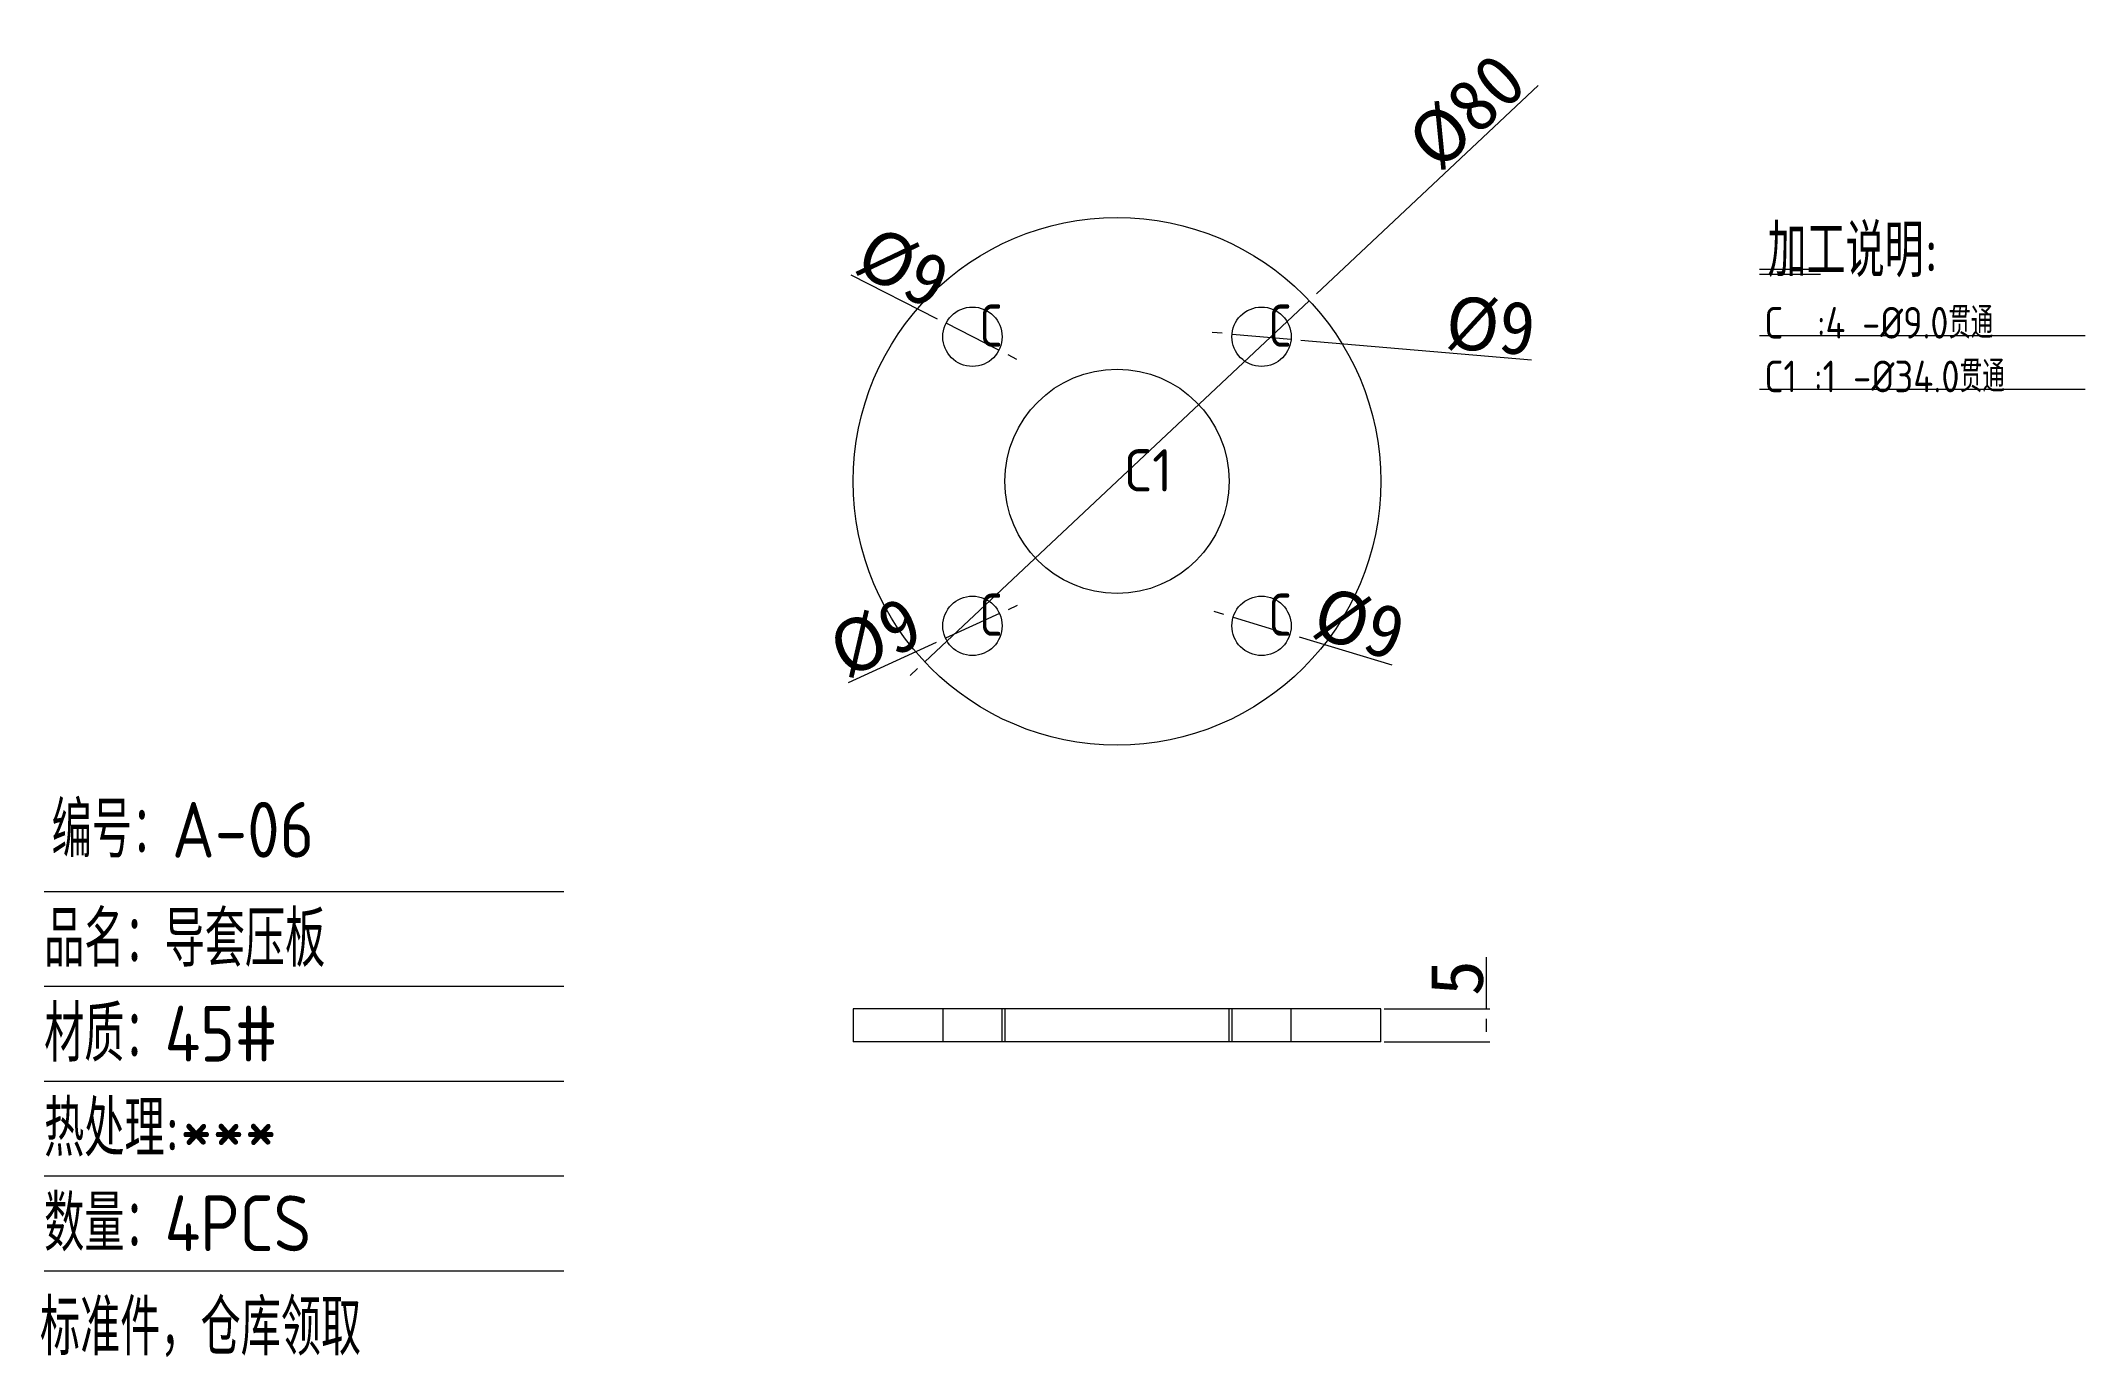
# Model space of a CAD drawing. Header units: millimetres. Extents: x 11608 to 11918, y 12659 to 12859.
import ezdxf

# ---------------------------------------------------------------- set-up
doc = ezdxf.new("R2010")
doc.units = ezdxf.units.MM
doc.linetypes.add('DASHED', pattern=[0])
doc.layers.add('151', color=7, linetype='Continuous', true_color=0xffffff)
doc.layers.add('dim_temp', color=161, linetype='Continuous', lineweight=9)
doc.layers.add('TEXT', color=4, linetype='Continuous')
doc.styles.add('_PUG_ERP', font='txt')
doc.styles.add('gbenor', font='gbenor.shx', dxfattribs={"bigfont": 'gbcbig'})
doc.dimstyles.new('_PUG_ERP', dxfattribs={"dimtxt": 8, "dimasz": 1.5, "dimexe": 0.5, "dimexo": 0.5, "dimgap": 0.5, "dimtad": 1, "dimtxsty": '_PUG_ERP', "dimblk": 'CLOSEDBLANK', "dimcen": 0, "dimclrd": 4, "dimclre": 4, "dimclrt": 3, "dimazin": 3, "dimtfac": 1, "dimtmove": 0, "dimatfit": 3, "dimldrblk": 'CLOSEDBLANK', "dimlwd": 9, "dimlwe": 9})

# ---------------------------------------------------------------- blocks, each defined once
blk = doc.blocks.new('*D1266')
at = {"layer": 'Defpoints', "color": 0}
for p in [(11800.42, 12819.27), (11742.12, 12764.49)]:
    blk.add_point(p, dxfattribs=at)
at = {"layer": 'dim_temp', "color": 4, "lineweight": 9}
for p, q in [((11801.52, 12820.3), (11835.15, 12851.9)), ((11742.12, 12764.49), (11800.42, 12819.27)), ((11741.03, 12763.47), (11739.93, 12762.44))]:
    blk.add_line(p, q, dxfattribs=at)
at = {"layer": 'dim_temp', "color": 3, "lineweight": 18, "insert": (11824.34, 12847.92), "char_height": 8, "attachment_point": 5, "rotation": 43.215, "style": '_PUG_ERP'}
blk.add_mtext('%%c80', dxfattribs=at)
blk = doc.blocks.new('_ClosedBlank')
blk = doc.blocks.new('*D1267')
at = {"layer": 'Defpoints', "color": 0}
for p in [(11811.27, 12711.88), (11827.32, 12711.88), (11811.27, 12706.88)]:
    blk.add_point(p, dxfattribs=at)
at = {"layer": 'dim_temp', "color": 4, "lineweight": 9}
for p, q in [((11827.32, 12711.88), (11827.32, 12719.72)), ((11811.77, 12711.88), (11827.82, 12711.88)), ((11827.32, 12708.38), (11827.32, 12710.38)), ((11811.77, 12706.88), (11827.82, 12706.88))]:
    blk.add_line(p, q, dxfattribs=at)
at = {"layer": 'dim_temp', "color": 3, "lineweight": 18, "insert": (11822.82, 12716.55), "char_height": 8, "attachment_point": 5, "rotation": 90, "style": '_PUG_ERP'}
blk.add_mtext('5', dxfattribs=at)
blk = doc.blocks.new('*D1268')
at = {"layer": 'Defpoints', "color": 0}
for p in [(11745.34, 12815.84), (11753.36, 12811.77)]:
    blk.add_point(p, dxfattribs=at)
at = {"layer": 'dim_temp', "color": 4, "lineweight": 9}
for p, q in [((11730.9, 12823.17), (11744, 12816.52)), ((11753.36, 12811.77), (11745.34, 12815.84)), ((11754.7, 12811.09), (11756.04, 12810.41))]:
    blk.add_line(p, q, dxfattribs=at)
at = {"layer": 'dim_temp', "color": 3, "lineweight": 18, "insert": (11738.82, 12824.2), "char_height": 8, "attachment_point": 5, "rotation": 333.0757, "style": '_PUG_ERP'}
blk.add_mtext('%%c9', dxfattribs=at)
blk = doc.blocks.new('*D1269')
at = {"layer": 'Defpoints', "color": 0}
for p in [(11788.71, 12814.19), (11797.68, 12813.42)]:
    blk.add_point(p, dxfattribs=at)
at = {"layer": 'dim_temp', "color": 4, "lineweight": 9}
for p, q in [((11787.21, 12814.32), (11785.72, 12814.45)), ((11788.71, 12814.19), (11797.68, 12813.42)), ((11799.17, 12813.29), (11834.11, 12810.29))]:
    blk.add_line(p, q, dxfattribs=at)
at = {"layer": 'dim_temp', "color": 3, "lineweight": 18, "insert": (11827.92, 12815.34), "char_height": 8, "attachment_point": 5, "rotation": 355.088, "style": '_PUG_ERP'}
blk.add_mtext('%%c9', dxfattribs=at)
blk = doc.blocks.new('*D1270')
at = {"layer": 'Defpoints', "color": 0}
for p in [(11788.88, 12771.26), (11797.5, 12768.66)]:
    blk.add_point(p, dxfattribs=at)
at = {"layer": 'dim_temp', "color": 4, "lineweight": 9}
for p, q in [((11787.45, 12771.7), (11786.01, 12772.13)), ((11788.88, 12771.26), (11797.5, 12768.66)), ((11813, 12763.99), (11798.94, 12768.23))]:
    blk.add_line(p, q, dxfattribs=at)
at = {"layer": 'dim_temp', "color": 3, "lineweight": 18, "insert": (11807.99, 12770.2), "char_height": 8, "attachment_point": 5, "rotation": 343.2124, "style": '_PUG_ERP'}
blk.add_mtext('%%c9', dxfattribs=at)
blk = doc.blocks.new('*D1271')
at = {"layer": 'Defpoints', "color": 0}
for p in [(11753.44, 12771.84), (11745.26, 12768.09)]:
    blk.add_point(p, dxfattribs=at)
at = {"layer": 'dim_temp', "color": 4, "lineweight": 9}
for p, q in [((11753.44, 12771.84), (11745.26, 12768.09)), ((11754.81, 12772.46), (11756.17, 12773.09)), ((11730.54, 12761.35), (11743.9, 12767.47))]:
    blk.add_line(p, q, dxfattribs=at)
at = {"layer": 'dim_temp', "color": 3, "lineweight": 18, "insert": (11734.66, 12768.19), "char_height": 8, "attachment_point": 5, "rotation": 24.6011, "style": '_PUG_ERP'}
blk.add_mtext('%%c9', dxfattribs=at)

msp = doc.modelspace()

# ---------------------------------------------------------------- linework, layer by layer
at = {"layer": '151', "color": 8, "linetype": 'Continuous', "lineweight": 18}
for p, q in [((11868.705, 12824.026), (11877.963, 12824.026)), ((11868.705, 12823.312), (11877.963, 12823.312)), ((11868.705, 12813.978), (11918.077, 12813.978)), ((11868.705, 12805.835), (11918.077, 12805.835))]:
    msp.add_line(p, q, dxfattribs=at)
at = {"layer": '151', "color": 135, "linetype": 'Continuous', "lineweight": 13}
for p, q in [((11731.272, 12711.883), (11731.272, 12706.883)), ((11811.272, 12711.883), (11731.272, 12711.883)), ((11811.272, 12706.883), (11811.272, 12711.883)), ((11811.272, 12706.883), (11731.272, 12706.883))]:
    msp.add_line(p, q, dxfattribs=at)
at = {"layer": '151', "color": 135, "linetype": 'DASHED', "lineweight": 13}
for p, q in [((11744.852, 12711.883), (11744.852, 12706.883)), ((11753.852, 12706.883), (11753.852, 12711.883)), ((11754.272, 12711.883), (11754.272, 12706.883)), ((11788.272, 12706.883), (11788.272, 12711.883)), ((11788.692, 12711.883), (11788.692, 12706.883)), ((11797.692, 12706.883), (11797.692, 12711.883))]:
    msp.add_line(p, q, dxfattribs=at)
at = {"layer": '151', "color": 135, "linetype": 'Continuous', "lineweight": 13}
for centre, radius in [((11771.272, 12791.883), 40), ((11749.352, 12813.803), 4.5), ((11793.192, 12813.803), 4.5), ((11771.272, 12791.883), 17), ((11749.352, 12769.963), 4.5), ((11793.192, 12769.963), 4.5)]:
    msp.add_circle(centre, radius, dxfattribs=at)
at = {"layer": 'TEXT', "color": 4, "lineweight": 9}
for p, q in [((11608.583, 12729.67), (11687.412, 12729.67)), ((11608.583, 12715.294), (11687.412, 12715.294)), ((11608.583, 12700.917), (11687.412, 12700.917)), ((11608.583, 12686.541), (11687.412, 12686.541)), ((11608.583, 12672.164), (11687.412, 12672.164))]:
    msp.add_line(p, q, dxfattribs=at)

# ---------------------------------------------------------------- texts
at = {"layer": '151', "color": 4, "linetype": 'Continuous', "lineweight": 13, "attachment_point": 7, "line_spacing_factor": 0.63253, "style": 'gbenor'}
for s, insert, char_height in [('\\W1.0287;加工说明:', (11869.905, 12822.788), 8), ('\\W0.8969;C', (11750.402, 12812.286), 6.4), ('\\W0.8969;C', (11794.242, 12812.286), 6.4), ('\\W0.9802;C  :4 -%%c9.0贯通', (11869.425, 12813.521), 4.8), ('\\W0.9922;C1 :1 -%%c34.0贯通', (11869.425, 12805.378), 4.8), ('\\W1.1106;C1', (11772.271, 12790.34), 6.4), ('\\W0.8969;C', (11750.402, 12768.446), 6.4), ('\\W0.8969;C', (11794.242, 12768.446), 6.4)]:
    msp.add_mtext(s, dxfattribs=dict(at, insert=insert, char_height=char_height))
at = {"layer": 'TEXT', "color": 3, "lineweight": 9, "style": 'gbenor'}
for s, p in [('编号：A-06', (11609.706, 12734.809)), ('品名：导套压板', (11608.583, 12718.254)), ('材质：45#', (11608.583, 12703.877)), ('热处理:***', (11608.583, 12689.501)), ('数量：4PCS', (11608.583, 12675.124)), ('标准件，仓库领取', (11607.941, 12659.338))]:
    msp.add_text(s, height=8.4567, dxfattribs=at).set_placement(p)

# ---------------------------------------------------------------- dimensions: what is measured, and where the dimension line sits
at = {"layer": 'dim_temp', "lineweight": 18}
for p1, p2, picture, middle in [((11742.12, 12764.494), (11800.423, 12819.273), '*D1266', (11827.425, 12844.642)), ((11788.709, 12814.189), (11797.676, 12813.418), '*D1269', (11827.536, 12810.852))]:
    dim = msp.add_diameter_dim_2p(p1=p1, p2=p2, dimstyle='_PUG_ERP', dxfattribs=at)
    dim.commit()
    dim.dimension.update_dxf_attribs({"geometry": picture, "text_midpoint": middle, "dimtype": 163})
for p1, p2, picture, middle in [((11753.364, 12811.766), (11745.339, 12815.841), '*D1268', (11738.822, 12824.198)), ((11753.443, 12771.836), (11745.26, 12768.089), '*D1271', (11734.662, 12768.187)), ((11788.884, 12771.263), (11797.5, 12768.663), '*D1270', (11807.986, 12770.2))]:
    dim = msp.add_diameter_dim_2p(p1=p1, p2=p2, dimstyle='_PUG_ERP', dxfattribs=at)
    dim.commit()
    dim.dimension.update_dxf_attribs({"geometry": picture, "text_midpoint": middle})
dim = msp.add_linear_dim(base=(11827.322, 12711.883), p1=(11811.272, 12706.883), p2=(11811.272, 12711.883), angle=90, dimstyle='_PUG_ERP', dxfattribs=at)
dim.commit()
dim.dimension.update_dxf_attribs({"geometry": '*D1267', "text_midpoint": (11822.822, 12716.55)})

doc.saveas('drawing.dxf')
